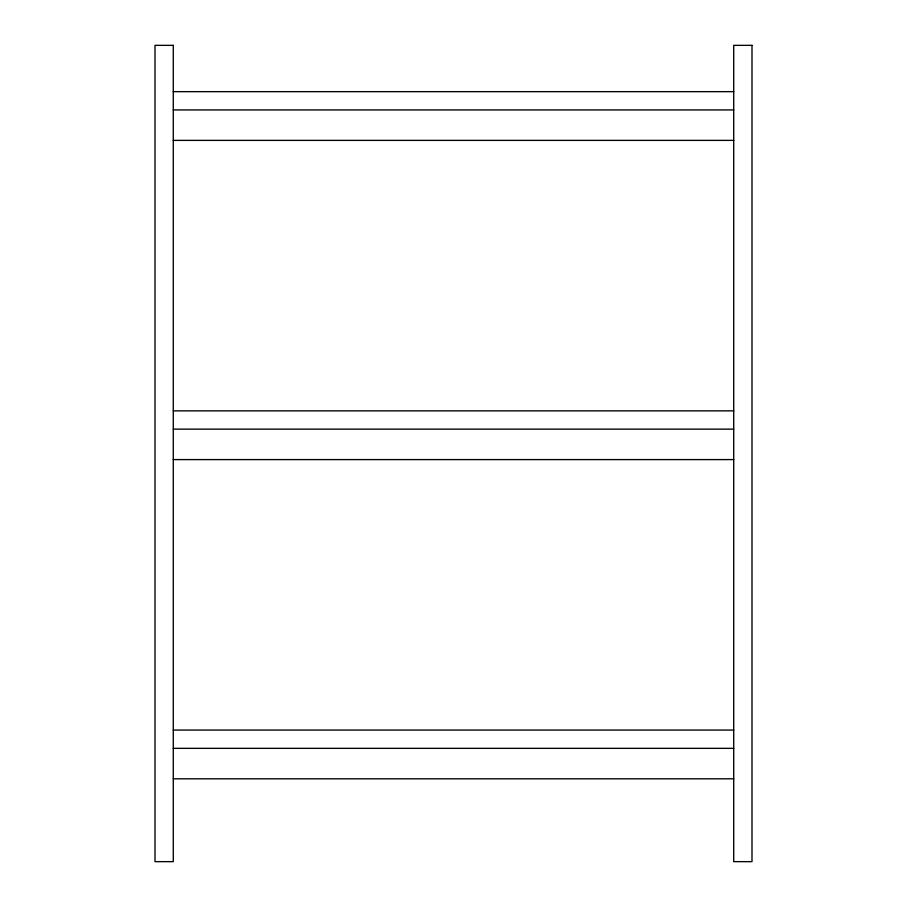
<?xml version="1.0" encoding="UTF-8"?>
<svg xmlns="http://www.w3.org/2000/svg" width="907" height="907" viewBox="0 0 907 907"><rect width="100%" height="100%" fill="white"/><g stroke="black" fill="none" stroke-linecap="round" stroke-linejoin="round"><path stroke-width="1.36" d="M173.282 91.652L733.718 91.652M173.282 109.928L733.718 109.928M173.282 140.381L733.718 140.381M173.282 410.86L733.718 410.86M173.282 429.136L733.718 429.136M173.282 459.588L733.718 459.588M173.282 730.067L733.718 730.067M173.282 748.343L733.718 748.343M173.282 778.807L733.718 778.807M173.282 45.35L155.006 45.35L155.006 861.65L173.282 861.65L173.282 45.35M751.994 45.35L733.718 45.35L733.718 861.65L751.994 861.65L751.994 45.35"/></g></svg>
